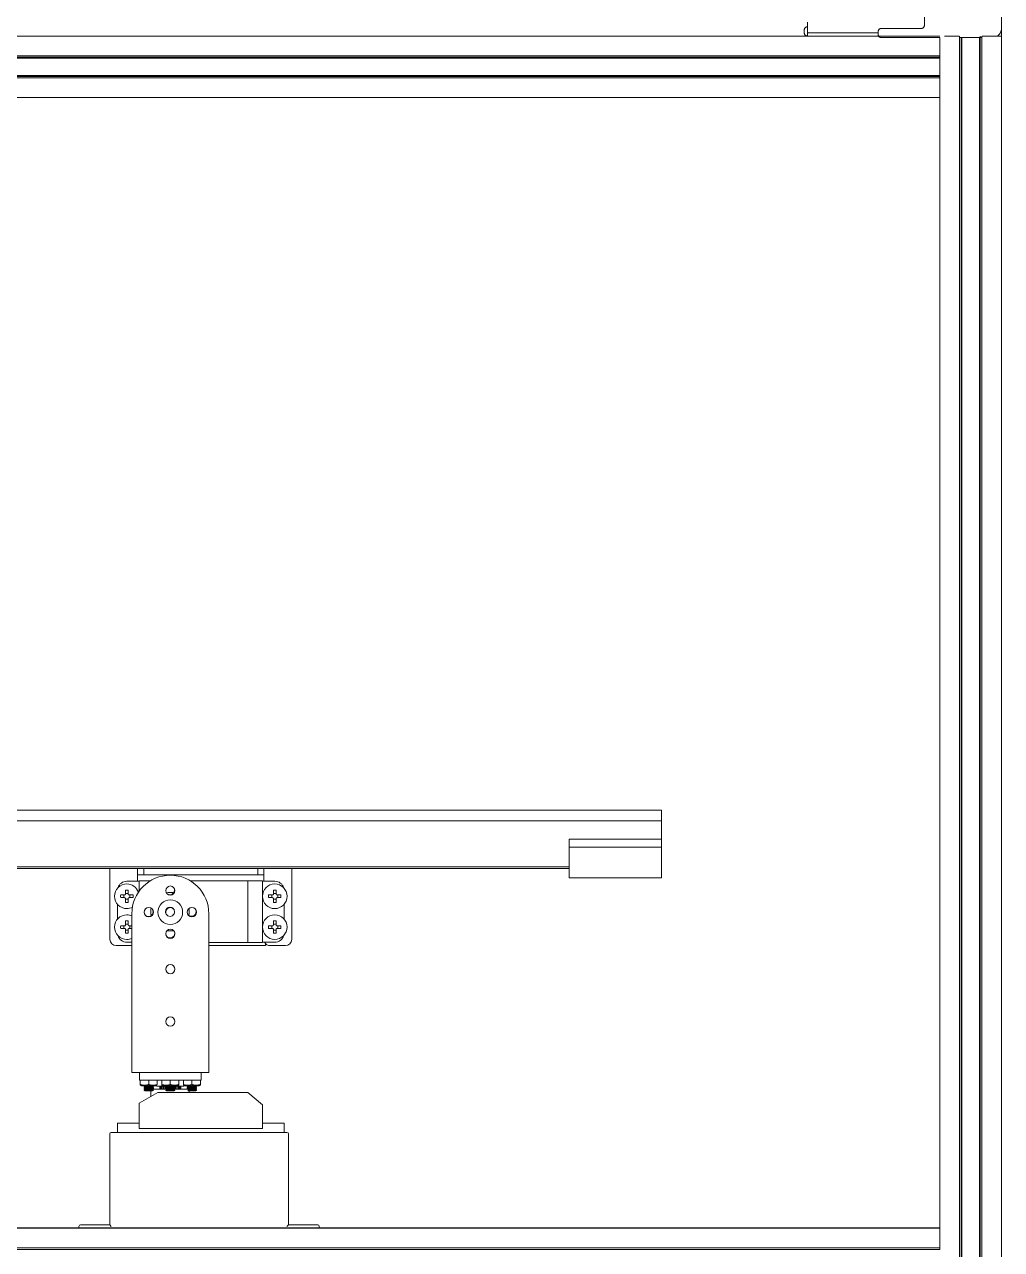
# Model space of a CAD drawing. Header units: millimetres. Extents: x 0 to 420, y 0 to 297.
# Drawn here: x 300.64 to 340.27, y 210.68 to 260.39 of the extents above; entities that cross this region are included whole.
import ezdxf

# ---------------------------------------------------------------- set-up
doc = ezdxf.new("R2010")
doc.units = ezdxf.units.MM
doc.layers.add('1', color=7, linetype='Continuous', true_color=0xffffff)

msp = doc.modelspace()

# ---------------------------------------------------------------- linework, layer by layer
at = {"layer": '1', "color": 155, "linetype": 'Continuous', "lineweight": 18}
for p, q in [((340.268, 260.234), (340.268, 259.922)), ((275.268, 259.922), (335.284, 259.922)), ((337.768, 259.859), (337.768, 259.734)), ((337.768, 259.134), (337.768, 259.734)), ((338.555, 259.922), (337.955, 259.922)), ((338.568, 152.422), (338.568, 259.922)), ((338.63, 152.422), (338.63, 259.858)), ((338.663, 152.422), (338.663, 259.858)), ((339.373, 152.422), (339.373, 259.858)), ((339.405, 152.422), (339.405, 259.858)), ((339.468, 152.422), (339.468, 259.922)), ((340.08, 259.922), (339.48, 259.922)), ((340.08, 259.922), (340.268, 259.922)), ((340.268, 259.922), (340.268, 152.422)), ((275.268, 259.122), (337.768, 259.122)), ((275.268, 259.059), (337.768, 259.059)), ((275.268, 259.027), (337.768, 259.027)), ((337.768, 259.122), (337.768, 259.134)), ((337.768, 259.109), (337.768, 259.122)), ((337.768, 259.072), (337.768, 259.109)), ((337.768, 259.059), (337.768, 259.072)), ((337.768, 258.284), (337.768, 259.059)), ((275.268, 258.317), (337.768, 258.317)), ((275.268, 258.284), (337.768, 258.284)), ((275.268, 258.222), (337.768, 258.222)), ((337.768, 258.272), (337.768, 258.284)), ((337.768, 258.234), (337.768, 258.272)), ((337.768, 258.222), (337.768, 258.234)), ((337.768, 258.209), (337.768, 258.222)), ((337.768, 257.609), (337.768, 258.209)), ((337.768, 257.609), (337.768, 257.422)), ((337.768, 257.422), (275.268, 257.422)), ((337.768, 211.547), (337.768, 257.421)), ((291.476, 228.516), (326.476, 228.516)), ((326.476, 228.516), (326.476, 228.083)), ((291.476, 228.083), (326.476, 228.083)), ((326.476, 228.083), (326.476, 227.34)), ((322.726, 227.34), (322.726, 227.016)), ((322.726, 227.34), (326.476, 227.34)), ((326.476, 227.34), (326.476, 227.016)), ((322.726, 227.016), (322.726, 225.766)), ((322.726, 227.016), (326.476, 227.016)), ((326.476, 227.016), (326.476, 225.766)), ((295.226, 226.208), (322.725, 226.208)), ((295.226, 226.141), (322.725, 226.141)), ((304.101, 225.798), (304.101, 226.141)), ((304.101, 223.266), (304.101, 225.798)), ((305.226, 226.141), (305.226, 225.798)), ((305.476, 225.891), (305.226, 225.891)), ((305.226, 225.798), (305.226, 225.628)), ((305.476, 226.141), (305.476, 225.891)), ((310.101, 225.891), (305.476, 225.891)), ((310.101, 226.141), (310.101, 225.891)), ((310.351, 225.891), (310.101, 225.891)), ((310.351, 225.798), (310.351, 226.141)), ((310.351, 225.628), (310.351, 225.798)), ((311.476, 226.141), (311.476, 225.798)), ((311.476, 225.798), (311.476, 223.266)), ((322.726, 225.766), (326.476, 225.766)), ((304.733, 225.108), (304.733, 225.267)), ((304.788, 225.628), (305.288, 225.628)), ((304.843, 225.267), (304.843, 225.108)), ((305.288, 225.641), (305.734, 225.641)), ((305.288, 225.229), (305.288, 225.641)), ((309.692, 225.641), (307.368, 225.641)), ((309.692, 225.641), (310.288, 225.641)), ((309.692, 223.141), (309.692, 225.641)), ((310.288, 225.641), (310.288, 223.141)), ((310.788, 225.628), (310.288, 225.628)), ((310.733, 225.108), (310.733, 225.267)), ((310.843, 225.267), (310.843, 225.108)), ((304.413, 224.096), (304.413, 224.685)), ((304.537, 225.071), (304.696, 225.071)), ((304.696, 224.961), (304.537, 224.961)), ((304.67, 224.961), (304.67, 225.071)), ((304.733, 225.134), (304.843, 225.134)), ((304.733, 224.765), (304.733, 224.923)), ((304.843, 224.897), (304.733, 224.897)), ((304.843, 224.923), (304.843, 224.765)), ((304.881, 225.071), (305.039, 225.071)), ((305.039, 224.961), (304.881, 224.961)), ((304.907, 225.071), (304.907, 224.961)), ((310.537, 225.071), (310.696, 225.071)), ((310.696, 224.961), (310.537, 224.961)), ((310.67, 224.961), (310.67, 225.071)), ((310.733, 225.134), (310.843, 225.134)), ((310.733, 224.765), (310.733, 224.923)), ((310.843, 224.897), (310.733, 224.897)), ((310.843, 224.923), (310.843, 224.765)), ((310.881, 225.071), (311.039, 225.071)), ((311.039, 224.961), (310.881, 224.961)), ((310.907, 225.071), (310.907, 224.961)), ((311.163, 224.685), (311.163, 224.096)), ((304.988, 218.213), (304.988, 224.309)), ((308.113, 224.309), (308.113, 218.213)), ((304.537, 223.821), (304.696, 223.821)), ((304.696, 223.711), (304.537, 223.711)), ((304.67, 223.711), (304.67, 223.821)), ((304.733, 223.858), (304.733, 224.017)), ((304.733, 223.884), (304.843, 223.884)), ((304.843, 224.017), (304.843, 223.858)), ((304.881, 223.821), (304.983, 223.821)), ((304.983, 223.711), (304.881, 223.711)), ((304.907, 223.821), (304.907, 223.711)), ((310.537, 223.821), (310.696, 223.821)), ((310.696, 223.711), (310.537, 223.711)), ((310.67, 223.711), (310.67, 223.821)), ((310.733, 223.858), (310.733, 224.017)), ((310.733, 223.884), (310.843, 223.884)), ((310.843, 224.017), (310.843, 223.858)), ((310.881, 223.821), (311.039, 223.821)), ((311.039, 223.711), (310.881, 223.711)), ((310.907, 223.821), (310.907, 223.711)), ((304.733, 223.515), (304.733, 223.673)), ((304.843, 223.647), (304.733, 223.647)), ((304.843, 223.673), (304.843, 223.515)), ((310.733, 223.515), (310.733, 223.673)), ((310.843, 223.647), (310.733, 223.647)), ((310.843, 223.673), (310.843, 223.515)), ((304.976, 223.016), (304.351, 223.016)), ((304.788, 223.153), (304.988, 223.153)), ((309.692, 223.141), (308.113, 223.141)), ((308.113, 223.016), (310.413, 223.016)), ((310.288, 223.141), (309.692, 223.141)), ((310.788, 223.153), (310.288, 223.153)), ((310.413, 223.016), (310.413, 223.1)), ((311.226, 223.016), (310.601, 223.016)), ((304.988, 217.871), (304.988, 218.213)), ((308.113, 218.213), (308.113, 217.871)), ((308.113, 217.871), (304.988, 217.871)), ((305.301, 217.871), (305.301, 217.559)), ((307.801, 217.871), (307.801, 217.559)), ((307.801, 217.559), (305.301, 217.559)), ((305.332, 217.559), (305.332, 217.379)), ((305.332, 217.348), (305.379, 217.321)), ((305.676, 217.321), (305.379, 217.321)), ((305.512, 217.321), (305.488, 217.307)), ((305.488, 217.307), (305.488, 217.3)), ((305.488, 217.307), (305.676, 217.307)), ((305.488, 217.3), (305.517, 217.283)), ((305.488, 217.3), (305.676, 217.3)), ((305.517, 217.283), (305.488, 217.267)), ((305.488, 217.267), (305.488, 217.26)), ((305.488, 217.267), (305.676, 217.267)), ((305.488, 217.26), (305.517, 217.243)), ((305.488, 217.26), (305.676, 217.26)), ((305.517, 217.243), (305.488, 217.226)), ((305.488, 217.226), (305.488, 217.219)), ((305.488, 217.226), (305.676, 217.226)), ((305.488, 217.219), (305.517, 217.202)), ((305.488, 217.219), (305.676, 217.219)), ((305.676, 217.283), (305.517, 217.283)), ((305.676, 217.243), (305.517, 217.243)), ((305.676, 217.559), (305.676, 217.379)), ((305.676, 217.321), (305.973, 217.321)), ((305.676, 217.307), (305.863, 217.307)), ((305.676, 217.3), (305.863, 217.3)), ((305.676, 217.283), (305.834, 217.283)), ((305.676, 217.267), (305.863, 217.267)), ((305.676, 217.26), (305.863, 217.26)), ((305.676, 217.243), (305.834, 217.243)), ((305.676, 217.226), (305.863, 217.226)), ((305.676, 217.219), (305.863, 217.219)), ((305.834, 217.283), (305.863, 217.3)), ((305.863, 217.267), (305.834, 217.283)), ((305.834, 217.243), (305.863, 217.26)), ((305.863, 217.226), (305.834, 217.243)), ((305.834, 217.202), (305.863, 217.219)), ((305.863, 217.307), (305.839, 217.321)), ((305.863, 217.3), (305.863, 217.307)), ((305.863, 217.26), (305.863, 217.267)), ((305.863, 217.219), (305.863, 217.226)), ((305.973, 217.321), (306.001, 217.337)), ((306.001, 217.337), (306.001, 217.309)), ((306.36, 217.309), (306.001, 217.309)), ((306.019, 217.559), (306.019, 217.379)), ((306.131, 217.309), (306.131, 217.184)), ((306.134, 217.309), (306.134, 217.184)), ((306.154, 217.309), (306.154, 217.184)), ((306.163, 217.309), (306.163, 217.184)), ((306.203, 217.309), (306.203, 217.184)), ((306.207, 217.559), (306.207, 217.379)), ((306.207, 217.348), (306.254, 217.321)), ((306.216, 217.309), (306.216, 217.184)), ((306.551, 217.321), (306.254, 217.321)), ((306.273, 217.309), (306.273, 217.184)), ((306.291, 217.309), (306.291, 217.184)), ((306.348, 217.309), (306.348, 217.184)), ((306.36, 217.309), (306.36, 217.184)), ((306.387, 217.321), (306.363, 217.307)), ((306.363, 217.307), (306.363, 217.3)), ((306.363, 217.307), (306.551, 217.307)), ((306.363, 217.3), (306.392, 217.283)), ((306.363, 217.3), (306.551, 217.3)), ((306.392, 217.283), (306.363, 217.267)), ((306.363, 217.267), (306.363, 217.26)), ((306.363, 217.267), (306.551, 217.267)), ((306.363, 217.26), (306.392, 217.243)), ((306.363, 217.26), (306.551, 217.26)), ((306.392, 217.243), (306.363, 217.226)), ((306.363, 217.226), (306.363, 217.219)), ((306.363, 217.226), (306.551, 217.226)), ((306.363, 217.219), (306.392, 217.202)), ((306.363, 217.219), (306.551, 217.219)), ((306.382, 217.29), (306.382, 217.277)), ((306.382, 217.249), (306.382, 217.237)), ((306.551, 217.283), (306.392, 217.283)), ((306.551, 217.243), (306.392, 217.243)), ((306.551, 217.563), (306.551, 217.379)), ((306.551, 217.321), (306.848, 217.321)), ((306.551, 217.307), (306.738, 217.307)), ((306.551, 217.3), (306.738, 217.3)), ((306.551, 217.283), (306.709, 217.283)), ((306.551, 217.267), (306.738, 217.267)), ((306.551, 217.26), (306.738, 217.26)), ((306.551, 217.243), (306.709, 217.243)), ((306.551, 217.226), (306.738, 217.226)), ((306.551, 217.219), (306.738, 217.219)), ((306.709, 217.283), (306.738, 217.3)), ((306.738, 217.267), (306.709, 217.283)), ((306.709, 217.243), (306.738, 217.26)), ((306.738, 217.226), (306.709, 217.243)), ((306.709, 217.202), (306.738, 217.219)), ((306.738, 217.307), (306.714, 217.321)), ((306.716, 217.288), (306.716, 217.279)), ((306.716, 217.247), (306.716, 217.239)), ((307.101, 217.309), (306.735, 217.309)), ((306.738, 217.3), (306.738, 217.307)), ((306.738, 217.26), (306.738, 217.267)), ((306.738, 217.219), (306.738, 217.226)), ((306.767, 217.309), (306.767, 217.184)), ((306.787, 217.309), (306.787, 217.184)), ((306.788, 217.309), (306.788, 217.184)), ((306.848, 217.321), (306.894, 217.348)), ((306.85, 217.309), (306.85, 217.184)), ((306.866, 217.309), (306.866, 217.184)), ((306.894, 217.559), (306.894, 217.379)), ((306.915, 217.309), (306.915, 217.184)), ((306.926, 217.309), (306.926, 217.184)), ((306.956, 217.309), (306.956, 217.184)), ((306.962, 217.309), (306.962, 217.184)), ((306.972, 217.309), (306.972, 217.184)), ((306.973, 217.184), (306.973, 217.309)), ((307.082, 217.559), (307.082, 217.379)), ((307.101, 217.337), (307.129, 217.321)), ((307.101, 217.337), (307.101, 217.309)), ((307.426, 217.321), (307.129, 217.321)), ((307.262, 217.321), (307.238, 217.307)), ((307.238, 217.307), (307.238, 217.3)), ((307.238, 217.307), (307.426, 217.307)), ((307.238, 217.3), (307.267, 217.283)), ((307.238, 217.3), (307.426, 217.3)), ((307.267, 217.283), (307.238, 217.267)), ((307.238, 217.267), (307.238, 217.26)), ((307.238, 217.267), (307.426, 217.267)), ((307.238, 217.26), (307.267, 217.243)), ((307.238, 217.26), (307.426, 217.26)), ((307.267, 217.243), (307.238, 217.226)), ((307.238, 217.226), (307.238, 217.219)), ((307.238, 217.226), (307.426, 217.226)), ((307.238, 217.219), (307.267, 217.202)), ((307.238, 217.219), (307.426, 217.219)), ((307.426, 217.283), (307.267, 217.283)), ((307.426, 217.243), (307.267, 217.243)), ((307.426, 217.559), (307.426, 217.379)), ((307.426, 217.321), (307.723, 217.321)), ((307.426, 217.307), (307.613, 217.307)), ((307.426, 217.3), (307.613, 217.3)), ((307.426, 217.283), (307.584, 217.283)), ((307.426, 217.267), (307.613, 217.267)), ((307.426, 217.26), (307.613, 217.26)), ((307.426, 217.243), (307.584, 217.243)), ((307.426, 217.226), (307.613, 217.226)), ((307.426, 217.219), (307.613, 217.219)), ((307.584, 217.283), (307.613, 217.3)), ((307.613, 217.267), (307.584, 217.283)), ((307.584, 217.243), (307.613, 217.26)), ((307.613, 217.226), (307.584, 217.243)), ((307.584, 217.202), (307.613, 217.219)), ((307.613, 217.307), (307.589, 217.321)), ((307.613, 217.3), (307.613, 217.307)), ((307.613, 217.26), (307.613, 217.267)), ((307.613, 217.219), (307.613, 217.226)), ((307.723, 217.321), (307.769, 217.348)), ((307.769, 217.559), (307.769, 217.379)), ((306.038, 217.059), (305.288, 216.626)), ((305.517, 217.202), (305.488, 217.185)), ((305.488, 217.185), (305.488, 217.179)), ((305.488, 217.185), (305.676, 217.185)), ((305.488, 217.179), (305.517, 217.162)), ((305.676, 217.179), (305.488, 217.179)), ((305.517, 217.162), (305.488, 217.145)), ((305.488, 217.145), (305.488, 217.138)), ((305.488, 217.145), (305.676, 217.145)), ((305.488, 217.138), (305.517, 217.121)), ((305.676, 217.138), (305.488, 217.138)), ((305.676, 217.202), (305.517, 217.202)), ((305.517, 217.162), (305.676, 217.162)), ((305.676, 217.121), (305.517, 217.121)), ((305.676, 217.202), (305.834, 217.202)), ((305.676, 217.185), (305.863, 217.185)), ((305.676, 217.179), (305.863, 217.179)), ((305.676, 217.162), (305.834, 217.162)), ((305.676, 217.145), (305.863, 217.145)), ((305.676, 217.138), (305.863, 217.138)), ((305.676, 217.121), (305.834, 217.121)), ((306.363, 217.184), (305.757, 217.184)), ((305.757, 217.121), (305.757, 216.902)), ((305.863, 217.185), (305.834, 217.202)), ((305.863, 217.184), (305.863, 217.185)), ((309.692, 217.059), (306.038, 217.059)), ((306.392, 217.202), (306.363, 217.185)), ((306.363, 217.185), (306.363, 217.179)), ((306.363, 217.185), (306.551, 217.185)), ((306.363, 217.179), (306.392, 217.162)), ((306.551, 217.179), (306.363, 217.179)), ((306.392, 217.162), (306.363, 217.145)), ((306.363, 217.145), (306.363, 217.138)), ((306.363, 217.145), (306.551, 217.145)), ((306.363, 217.138), (306.392, 217.121)), ((306.551, 217.138), (306.363, 217.138)), ((306.382, 217.208), (306.382, 217.196)), ((306.551, 217.202), (306.392, 217.202)), ((306.392, 217.162), (306.551, 217.162)), ((306.551, 217.121), (306.392, 217.121)), ((306.551, 217.202), (306.709, 217.202)), ((306.551, 217.185), (306.738, 217.185)), ((306.551, 217.179), (306.738, 217.179)), ((306.551, 217.162), (306.709, 217.162)), ((306.551, 217.145), (306.738, 217.145)), ((306.551, 217.138), (306.738, 217.138)), ((306.551, 217.121), (306.709, 217.121)), ((306.738, 217.185), (306.709, 217.202)), ((306.709, 217.162), (306.738, 217.179)), ((306.738, 217.145), (306.709, 217.162)), ((306.709, 217.121), (306.738, 217.138)), ((306.716, 217.206), (306.716, 217.198)), ((306.738, 217.179), (306.738, 217.185)), ((306.738, 217.184), (307.32, 217.184)), ((306.738, 217.138), (306.738, 217.145)), ((307.267, 217.202), (307.238, 217.185)), ((307.238, 217.185), (307.238, 217.184)), ((307.238, 217.185), (307.426, 217.185)), ((307.426, 217.202), (307.267, 217.202)), ((307.267, 217.162), (307.426, 217.162)), ((307.426, 217.121), (307.267, 217.121)), ((307.32, 217.059), (307.32, 217.121)), ((307.426, 217.202), (307.584, 217.202)), ((307.426, 217.185), (307.613, 217.185)), ((307.426, 217.179), (307.613, 217.179)), ((307.426, 217.162), (307.584, 217.162)), ((307.426, 217.145), (307.613, 217.145)), ((307.426, 217.121), (307.584, 217.121)), ((307.613, 217.185), (307.584, 217.202)), ((307.584, 217.162), (307.613, 217.179)), ((307.613, 217.145), (307.584, 217.162)), ((307.584, 217.121), (307.613, 217.138)), ((307.613, 217.179), (307.613, 217.185)), ((307.613, 217.138), (307.613, 217.145)), ((310.288, 216.559), (309.692, 217.059)), ((305.288, 216.626), (305.288, 215.59)), ((310.288, 215.59), (310.288, 216.559)), ((304.413, 215.809), (304.788, 215.809)), ((304.413, 215.434), (304.413, 215.809)), ((304.788, 215.809), (305.288, 215.809)), ((310.788, 215.809), (310.288, 215.809)), ((310.788, 215.809), (311.163, 215.809)), ((311.163, 215.809), (311.163, 215.434)), ((304.095, 211.684), (304.095, 215.371)), ((304.157, 215.434), (311.282, 215.434)), ((310.288, 215.59), (305.288, 215.59)), ((311.345, 215.371), (311.345, 211.684)), ((337.768, 211.562), (275.268, 211.562)), ((275.268, 211.552), (337.768, 211.552)), ((302.845, 211.562), (302.845, 211.621)), ((302.907, 211.684), (304.095, 211.684)), ((304.157, 211.621), (304.095, 211.684)), ((311.282, 211.621), (311.345, 211.684)), ((311.345, 211.684), (312.532, 211.684)), ((312.595, 211.562), (312.595, 211.621)), ((337.768, 211.548), (337.768, 211.548)), ((337.768, 211.548), (337.768, 211.359)), ((337.768, 210.759), (337.768, 211.359)), ((337.768, 210.746), (337.768, 210.759)), ((275.268, 210.746), (337.768, 210.746)), ((275.268, 210.684), (337.768, 210.684)), ((337.768, 210.734), (337.768, 210.746)), ((337.768, 210.697), (337.768, 210.734)), ((337.768, 210.684), (337.768, 210.697))]:
    msp.add_line(p, q, dxfattribs=at)
at = {"layer": '1', "color": 155, "linetype": 'Continuous', "lineweight": 13}
for p, q in [((275.268, 259.922), (337.768, 259.922)), ((338.568, 259.922), (338.568, 152.422)), ((339.405, 152.422), (339.405, 259.922)), ((339.468, 152.422), (339.468, 259.922)), ((339.468, 152.422), (339.468, 259.922)), ((340.268, 259.922), (340.268, 152.422)), ((337.768, 259.122), (275.268, 259.122)), ((337.768, 259.122), (275.268, 259.122)), ((337.768, 259.059), (275.268, 259.059)), ((275.268, 258.284), (337.768, 258.284)), ((275.268, 258.222), (337.768, 258.222)), ((275.268, 258.222), (337.768, 258.222)), ((337.768, 257.422), (275.268, 257.422)), ((308.113, 217.871), (304.988, 217.871)), ((304.413, 215.809), (304.413, 215.434)), ((304.095, 211.684), (304.095, 215.371)), ((311.282, 215.434), (304.157, 215.434)), ((311.345, 215.371), (311.345, 211.684)), ((337.768, 211.546), (275.268, 211.546)), ((302.907, 211.684), (304.095, 211.684)), ((311.345, 211.684), (312.533, 211.684))]:
    msp.add_line(p, q, dxfattribs=at)
at = {"layer": '1', "color": 155, "linetype": 'Continuous', "lineweight": 18}
for points in [[(340.268, 260.234), (340.268, 261.609)], [(337.143, 261.109), (337.143, 260.359), (337.142, 260.345), (337.14, 260.332), (337.136, 260.318), (337.13, 260.305), (337.124, 260.293), (337.116, 260.281), (337.106, 260.271), (337.096, 260.262), (337.084, 260.254), (337.072, 260.247), (337.059, 260.241), (337.046, 260.238), (337.032, 260.235), (337.018, 260.234), (335.393, 260.234), (335.379, 260.234), (335.365, 260.231), (335.352, 260.227), (335.339, 260.222), (335.326, 260.215), (335.315, 260.207), (335.304, 260.198), (335.295, 260.187), (335.287, 260.176), (335.28, 260.164), (335.275, 260.151), (335.271, 260.137), (335.269, 260.123), (335.268, 260.109), (335.268, 259.984), (335.269, 259.97), (335.271, 259.957), (335.275, 259.943), (335.28, 259.93), (335.287, 259.918), (335.295, 259.906), (335.304, 259.896), (335.315, 259.887), (335.326, 259.879), (335.339, 259.872), (335.352, 259.866), (335.365, 259.863), (335.379, 259.86), (335.393, 259.859), (337.143, 259.859), (337.768, 259.859)], [(332.393, 260.484), (332.393, 260.109), (332.393, 260.102), (332.394, 260.095), (332.396, 260.089), (332.399, 260.082), (332.402, 260.076), (332.406, 260.07), (332.411, 260.065), (332.416, 260.061), (332.422, 260.056), (332.428, 260.053), (332.435, 260.05), (332.441, 260.048), (332.448, 260.047), (332.455, 260.047), (332.459, 260.047), (332.471, 260.047), (332.49, 260.047), (332.517, 260.047), (332.551, 260.047), (332.592, 260.047), (332.641, 260.047), (332.695, 260.047), (332.756, 260.047), (332.823, 260.047), (332.895, 260.047), (332.972, 260.047), (333.054, 260.047), (335.268, 260.047)], [(332.393, 260.297), (332.393, 260.297), (332.379, 260.296), (332.365, 260.294), (332.352, 260.29), (332.339, 260.284), (332.326, 260.278), (332.315, 260.27), (332.304, 260.26), (332.295, 260.25), (332.287, 260.238), (332.28, 260.226), (332.275, 260.213), (332.271, 260.2), (332.269, 260.186), (332.268, 260.172), (332.268, 260.047), (332.269, 260.033), (332.271, 260.019), (332.275, 260.006), (332.28, 259.993), (332.287, 259.98), (332.295, 259.969), (332.304, 259.958), (332.315, 259.949), (332.326, 259.941), (332.339, 259.934), (332.352, 259.929), (332.365, 259.925), (332.379, 259.923), (332.393, 259.922)], [(332.393, 260.109), (332.393, 260.109), (332.393, 260.106), (332.393, 260.102), (332.393, 260.097), (332.393, 260.09), (332.393, 260.082), (332.393, 260.073), (332.393, 260.062), (332.393, 260.051), (332.393, 260.039), (332.393, 260.026), (332.393, 260.012), (332.393, 259.998), (332.393, 259.984), (332.393, 259.922)], [(340.099, 259.922), (340.127, 259.941), (340.158, 259.969), (340.186, 260.001), (340.21, 260.035), (340.231, 260.072), (340.247, 260.111), (340.258, 260.151), (340.265, 260.192), (340.268, 260.234)], [(338.568, 259.859), (339.468, 259.859)], [(304.696, 225.071), (304.697, 225.071), (304.698, 225.071), (304.699, 225.071), (304.7, 225.071), (304.702, 225.071), (304.703, 225.071), (304.704, 225.071), (304.705, 225.072), (304.706, 225.072), (304.707, 225.072), (304.708, 225.073), (304.71, 225.073), (304.711, 225.074), (304.712, 225.074), (304.713, 225.075), (304.714, 225.075), (304.715, 225.076), (304.716, 225.076), (304.717, 225.077), (304.718, 225.078), (304.719, 225.078), (304.72, 225.079), (304.721, 225.08), (304.721, 225.081), (304.722, 225.082), (304.723, 225.082), (304.724, 225.083), (304.725, 225.084), (304.725, 225.085), (304.726, 225.086), (304.727, 225.087), (304.727, 225.088), (304.728, 225.089), (304.729, 225.09), (304.729, 225.091), (304.73, 225.092), (304.73, 225.093), (304.731, 225.094), (304.731, 225.095), (304.731, 225.096), (304.732, 225.098), (304.732, 225.099), (304.732, 225.1), (304.733, 225.101), (304.733, 225.102), (304.733, 225.103), (304.733, 225.105), (304.733, 225.106), (304.733, 225.107), (304.733, 225.108)], [(304.733, 224.923), (304.733, 224.924), (304.733, 224.925), (304.733, 224.927), (304.733, 224.928), (304.733, 224.929), (304.733, 224.93), (304.732, 224.931), (304.732, 224.932), (304.732, 224.933), (304.731, 224.935), (304.731, 224.936), (304.731, 224.937), (304.73, 224.938), (304.73, 224.939), (304.729, 224.94), (304.729, 224.941), (304.728, 224.942), (304.727, 224.943), (304.727, 224.944), (304.726, 224.945), (304.725, 224.946), (304.725, 224.947), (304.724, 224.948), (304.723, 224.949), (304.722, 224.95), (304.721, 224.95), (304.721, 224.951), (304.72, 224.952), (304.719, 224.953), (304.718, 224.953), (304.717, 224.954), (304.716, 224.955), (304.715, 224.955), (304.714, 224.956), (304.713, 224.956), (304.712, 224.957), (304.711, 224.957), (304.71, 224.958), (304.709, 224.958), (304.707, 224.959), (304.706, 224.959), (304.705, 224.959), (304.704, 224.96), (304.703, 224.96), (304.702, 224.96), (304.701, 224.96), (304.699, 224.96), (304.698, 224.96), (304.697, 224.961), (304.696, 224.961)], [(304.843, 225.108), (304.843, 225.107), (304.843, 225.106), (304.843, 225.105), (304.844, 225.103), (304.844, 225.102), (304.844, 225.101), (304.844, 225.1), (304.844, 225.099), (304.845, 225.098), (304.845, 225.097), (304.846, 225.095), (304.846, 225.094), (304.846, 225.093), (304.847, 225.092), (304.847, 225.091), (304.848, 225.09), (304.849, 225.089), (304.849, 225.088), (304.85, 225.087), (304.85, 225.086), (304.851, 225.085), (304.852, 225.084), (304.853, 225.083), (304.853, 225.082), (304.854, 225.082), (304.855, 225.081), (304.856, 225.08), (304.857, 225.079), (304.858, 225.078), (304.859, 225.078), (304.86, 225.077), (304.861, 225.076), (304.862, 225.076), (304.863, 225.075), (304.864, 225.075), (304.865, 225.074), (304.866, 225.074), (304.867, 225.073), (304.868, 225.073), (304.869, 225.072), (304.87, 225.072), (304.871, 225.072), (304.873, 225.071), (304.874, 225.071), (304.875, 225.071), (304.876, 225.071), (304.877, 225.071), (304.878, 225.071), (304.88, 225.071), (304.881, 225.071)], [(304.881, 224.961), (304.88, 224.961), (304.878, 224.96), (304.877, 224.96), (304.876, 224.96), (304.875, 224.96), (304.874, 224.96), (304.873, 224.96), (304.872, 224.959), (304.87, 224.959), (304.869, 224.959), (304.868, 224.958), (304.867, 224.958), (304.866, 224.957), (304.865, 224.957), (304.864, 224.956), (304.863, 224.956), (304.862, 224.955), (304.861, 224.955), (304.86, 224.954), (304.859, 224.953), (304.858, 224.953), (304.857, 224.952), (304.856, 224.951), (304.855, 224.95), (304.854, 224.95), (304.853, 224.949), (304.853, 224.948), (304.852, 224.947), (304.851, 224.946), (304.85, 224.945), (304.85, 224.944), (304.849, 224.943), (304.849, 224.942), (304.848, 224.941), (304.847, 224.94), (304.847, 224.939), (304.846, 224.938), (304.846, 224.937), (304.846, 224.936), (304.845, 224.935), (304.845, 224.934), (304.844, 224.932), (304.844, 224.931), (304.844, 224.93), (304.844, 224.929), (304.844, 224.928), (304.843, 224.927), (304.843, 224.925), (304.843, 224.924), (304.843, 224.923)], [(310.696, 225.071), (310.697, 225.071), (310.698, 225.071), (310.699, 225.071), (310.7, 225.071), (310.702, 225.071), (310.703, 225.071), (310.704, 225.071), (310.705, 225.072), (310.706, 225.072), (310.707, 225.072), (310.708, 225.073), (310.71, 225.073), (310.711, 225.074), (310.712, 225.074), (310.713, 225.075), (310.714, 225.075), (310.715, 225.076), (310.716, 225.076), (310.717, 225.077), (310.718, 225.078), (310.719, 225.078), (310.72, 225.079), (310.721, 225.08), (310.721, 225.081), (310.722, 225.082), (310.723, 225.082), (310.724, 225.083), (310.725, 225.084), (310.725, 225.085), (310.726, 225.086), (310.727, 225.087), (310.727, 225.088), (310.728, 225.089), (310.729, 225.09), (310.729, 225.091), (310.73, 225.092), (310.73, 225.093), (310.731, 225.094), (310.731, 225.095), (310.731, 225.096), (310.732, 225.098), (310.732, 225.099), (310.732, 225.1), (310.733, 225.101), (310.733, 225.102), (310.733, 225.103), (310.733, 225.105), (310.733, 225.106), (310.733, 225.107), (310.733, 225.108)], [(310.733, 224.923), (310.733, 224.924), (310.733, 224.925), (310.733, 224.927), (310.733, 224.928), (310.733, 224.929), (310.733, 224.93), (310.732, 224.931), (310.732, 224.932), (310.732, 224.933), (310.731, 224.935), (310.731, 224.936), (310.731, 224.937), (310.73, 224.938), (310.73, 224.939), (310.729, 224.94), (310.729, 224.941), (310.728, 224.942), (310.727, 224.943), (310.727, 224.944), (310.726, 224.945), (310.725, 224.946), (310.725, 224.947), (310.724, 224.948), (310.723, 224.949), (310.722, 224.95), (310.721, 224.95), (310.721, 224.951), (310.72, 224.952), (310.719, 224.953), (310.718, 224.953), (310.717, 224.954), (310.716, 224.955), (310.715, 224.955), (310.714, 224.956), (310.713, 224.956), (310.712, 224.957), (310.711, 224.957), (310.71, 224.958), (310.709, 224.958), (310.707, 224.959), (310.706, 224.959), (310.705, 224.959), (310.704, 224.96), (310.703, 224.96), (310.702, 224.96), (310.701, 224.96), (310.699, 224.96), (310.698, 224.96), (310.697, 224.961), (310.696, 224.961)], [(310.843, 225.108), (310.843, 225.107), (310.843, 225.106), (310.843, 225.105), (310.844, 225.103), (310.844, 225.102), (310.844, 225.101), (310.844, 225.1), (310.844, 225.099), (310.845, 225.098), (310.845, 225.097), (310.846, 225.095), (310.846, 225.094), (310.846, 225.093), (310.847, 225.092), (310.847, 225.091), (310.848, 225.09), (310.849, 225.089), (310.849, 225.088), (310.85, 225.087), (310.85, 225.086), (310.851, 225.085), (310.852, 225.084), (310.853, 225.083), (310.853, 225.082), (310.854, 225.082), (310.855, 225.081), (310.856, 225.08), (310.857, 225.079), (310.858, 225.078), (310.859, 225.078), (310.86, 225.077), (310.861, 225.076), (310.862, 225.076), (310.863, 225.075), (310.864, 225.075), (310.865, 225.074), (310.866, 225.074), (310.867, 225.073), (310.868, 225.073), (310.869, 225.072), (310.87, 225.072), (310.871, 225.072), (310.873, 225.071), (310.874, 225.071), (310.875, 225.071), (310.876, 225.071), (310.877, 225.071), (310.878, 225.071), (310.88, 225.071), (310.881, 225.071)], [(310.881, 224.961), (310.88, 224.961), (310.878, 224.96), (310.877, 224.96), (310.876, 224.96), (310.875, 224.96), (310.874, 224.96), (310.873, 224.96), (310.872, 224.959), (310.87, 224.959), (310.869, 224.959), (310.868, 224.958), (310.867, 224.958), (310.866, 224.957), (310.865, 224.957), (310.864, 224.956), (310.863, 224.956), (310.862, 224.955), (310.861, 224.955), (310.86, 224.954), (310.859, 224.953), (310.858, 224.953), (310.857, 224.952), (310.856, 224.951), (310.855, 224.95), (310.854, 224.95), (310.853, 224.949), (310.853, 224.948), (310.852, 224.947), (310.851, 224.946), (310.85, 224.945), (310.85, 224.944), (310.849, 224.943), (310.849, 224.942), (310.848, 224.941), (310.847, 224.94), (310.847, 224.939), (310.846, 224.938), (310.846, 224.937), (310.846, 224.936), (310.845, 224.935), (310.845, 224.934), (310.844, 224.932), (310.844, 224.931), (310.844, 224.93), (310.844, 224.929), (310.844, 224.928), (310.843, 224.927), (310.843, 224.925), (310.843, 224.924), (310.843, 224.923)], [(304.696, 223.821), (304.697, 223.821), (304.698, 223.821), (304.699, 223.821), (304.7, 223.821), (304.702, 223.821), (304.703, 223.821), (304.704, 223.821), (304.705, 223.822), (304.706, 223.822), (304.707, 223.822), (304.708, 223.823), (304.71, 223.823), (304.711, 223.824), (304.712, 223.824), (304.713, 223.825), (304.714, 223.825), (304.715, 223.826), (304.716, 223.826), (304.717, 223.827), (304.718, 223.828), (304.719, 223.828), (304.72, 223.829), (304.721, 223.83), (304.721, 223.831), (304.722, 223.832), (304.723, 223.832), (304.724, 223.833), (304.725, 223.834), (304.725, 223.835), (304.726, 223.836), (304.727, 223.837), (304.727, 223.838), (304.728, 223.839), (304.729, 223.84), (304.729, 223.841), (304.73, 223.842), (304.73, 223.843), (304.731, 223.844), (304.731, 223.845), (304.731, 223.846), (304.732, 223.848), (304.732, 223.849), (304.732, 223.85), (304.733, 223.851), (304.733, 223.852), (304.733, 223.853), (304.733, 223.855), (304.733, 223.856), (304.733, 223.857), (304.733, 223.858)], [(304.733, 223.673), (304.733, 223.674), (304.733, 223.675), (304.733, 223.677), (304.733, 223.678), (304.733, 223.679), (304.733, 223.68), (304.732, 223.681), (304.732, 223.682), (304.732, 223.683), (304.731, 223.685), (304.731, 223.686), (304.731, 223.687), (304.73, 223.688), (304.73, 223.689), (304.729, 223.69), (304.729, 223.691), (304.728, 223.692), (304.727, 223.693), (304.727, 223.694), (304.726, 223.695), (304.725, 223.696), (304.725, 223.697), (304.724, 223.698), (304.723, 223.699), (304.722, 223.7), (304.721, 223.7), (304.721, 223.701), (304.72, 223.702), (304.719, 223.703), (304.718, 223.703), (304.717, 223.704), (304.716, 223.705), (304.715, 223.705), (304.714, 223.706), (304.713, 223.706), (304.712, 223.707), (304.711, 223.707), (304.71, 223.708), (304.709, 223.708), (304.707, 223.709), (304.706, 223.709), (304.705, 223.709), (304.704, 223.71), (304.703, 223.71), (304.702, 223.71), (304.701, 223.71), (304.699, 223.71), (304.698, 223.71), (304.697, 223.711), (304.696, 223.711)], [(304.843, 223.858), (304.843, 223.857), (304.843, 223.856), (304.843, 223.855), (304.844, 223.853), (304.844, 223.852), (304.844, 223.851), (304.844, 223.85), (304.844, 223.849), (304.845, 223.848), (304.845, 223.847), (304.846, 223.845), (304.846, 223.844), (304.846, 223.843), (304.847, 223.842), (304.847, 223.841), (304.848, 223.84), (304.849, 223.839), (304.849, 223.838), (304.85, 223.837), (304.85, 223.836), (304.851, 223.835), (304.852, 223.834), (304.853, 223.833), (304.853, 223.832), (304.854, 223.832), (304.855, 223.831), (304.856, 223.83), (304.857, 223.829), (304.858, 223.828), (304.859, 223.828), (304.86, 223.827), (304.861, 223.826), (304.862, 223.826), (304.863, 223.825), (304.864, 223.825), (304.865, 223.824), (304.866, 223.824), (304.867, 223.823), (304.868, 223.823), (304.869, 223.822), (304.87, 223.822), (304.871, 223.822), (304.873, 223.821), (304.874, 223.821), (304.875, 223.821), (304.876, 223.821), (304.877, 223.821), (304.878, 223.821), (304.88, 223.821), (304.881, 223.821)], [(304.881, 223.711), (304.88, 223.711), (304.878, 223.71), (304.877, 223.71), (304.876, 223.71), (304.875, 223.71), (304.874, 223.71), (304.873, 223.71), (304.872, 223.709), (304.87, 223.709), (304.869, 223.709), (304.868, 223.708), (304.867, 223.708), (304.866, 223.707), (304.865, 223.707), (304.864, 223.706), (304.863, 223.706), (304.862, 223.705), (304.861, 223.705), (304.86, 223.704), (304.859, 223.703), (304.858, 223.703), (304.857, 223.702), (304.856, 223.701), (304.855, 223.7), (304.854, 223.7), (304.853, 223.699), (304.853, 223.698), (304.852, 223.697), (304.851, 223.696), (304.85, 223.695), (304.85, 223.694), (304.849, 223.693), (304.849, 223.692), (304.848, 223.691), (304.847, 223.69), (304.847, 223.689), (304.846, 223.688), (304.846, 223.687), (304.846, 223.686), (304.845, 223.685), (304.845, 223.684), (304.844, 223.682), (304.844, 223.681), (304.844, 223.68), (304.844, 223.679), (304.844, 223.678), (304.843, 223.677), (304.843, 223.675), (304.843, 223.674), (304.843, 223.673)], [(310.696, 223.821), (310.697, 223.821), (310.698, 223.821), (310.699, 223.821), (310.7, 223.821), (310.702, 223.821), (310.703, 223.821), (310.704, 223.821), (310.705, 223.822), (310.706, 223.822), (310.707, 223.822), (310.708, 223.823), (310.71, 223.823), (310.711, 223.824), (310.712, 223.824), (310.713, 223.825), (310.714, 223.825), (310.715, 223.826), (310.716, 223.826), (310.717, 223.827), (310.718, 223.828), (310.719, 223.828), (310.72, 223.829), (310.721, 223.83), (310.721, 223.831), (310.722, 223.832), (310.723, 223.832), (310.724, 223.833), (310.725, 223.834), (310.725, 223.835), (310.726, 223.836), (310.727, 223.837), (310.727, 223.838), (310.728, 223.839), (310.729, 223.84), (310.729, 223.841), (310.73, 223.842), (310.73, 223.843), (310.731, 223.844), (310.731, 223.845), (310.731, 223.846), (310.732, 223.848), (310.732, 223.849), (310.732, 223.85), (310.733, 223.851), (310.733, 223.852), (310.733, 223.853), (310.733, 223.855), (310.733, 223.856), (310.733, 223.857), (310.733, 223.858)], [(310.733, 223.673), (310.733, 223.674), (310.733, 223.675), (310.733, 223.677), (310.733, 223.678), (310.733, 223.679), (310.733, 223.68), (310.732, 223.681), (310.732, 223.682), (310.732, 223.683), (310.731, 223.685), (310.731, 223.686), (310.731, 223.687), (310.73, 223.688), (310.73, 223.689), (310.729, 223.69), (310.729, 223.691), (310.728, 223.692), (310.727, 223.693), (310.727, 223.694), (310.726, 223.695), (310.725, 223.696), (310.725, 223.697), (310.724, 223.698), (310.723, 223.699), (310.722, 223.7), (310.721, 223.7), (310.721, 223.701), (310.72, 223.702), (310.719, 223.703), (310.718, 223.703), (310.717, 223.704), (310.716, 223.705), (310.715, 223.705), (310.714, 223.706), (310.713, 223.706), (310.712, 223.707), (310.711, 223.707), (310.71, 223.708), (310.709, 223.708), (310.707, 223.709), (310.706, 223.709), (310.705, 223.709), (310.704, 223.71), (310.703, 223.71), (310.702, 223.71), (310.701, 223.71), (310.699, 223.71), (310.698, 223.71), (310.697, 223.711), (310.696, 223.711)], [(310.843, 223.858), (310.843, 223.857), (310.843, 223.856), (310.843, 223.855), (310.844, 223.853), (310.844, 223.852), (310.844, 223.851), (310.844, 223.85), (310.844, 223.849), (310.845, 223.848), (310.845, 223.847), (310.846, 223.845), (310.846, 223.844), (310.846, 223.843), (310.847, 223.842), (310.847, 223.841), (310.848, 223.84), (310.849, 223.839), (310.849, 223.838), (310.85, 223.837), (310.85, 223.836), (310.851, 223.835), (310.852, 223.834), (310.853, 223.833), (310.853, 223.832), (310.854, 223.832), (310.855, 223.831), (310.856, 223.83), (310.857, 223.829), (310.858, 223.828), (310.859, 223.828), (310.86, 223.827), (310.861, 223.826), (310.862, 223.826), (310.863, 223.825), (310.864, 223.825), (310.865, 223.824), (310.866, 223.824), (310.867, 223.823), (310.868, 223.823), (310.869, 223.822), (310.87, 223.822), (310.871, 223.822), (310.873, 223.821), (310.874, 223.821), (310.875, 223.821), (310.876, 223.821), (310.877, 223.821), (310.878, 223.821), (310.88, 223.821), (310.881, 223.821)], [(310.881, 223.711), (310.88, 223.711), (310.878, 223.71), (310.877, 223.71), (310.876, 223.71), (310.875, 223.71), (310.874, 223.71), (310.873, 223.71), (310.872, 223.709), (310.87, 223.709), (310.869, 223.709), (310.868, 223.708), (310.867, 223.708), (310.866, 223.707), (310.865, 223.707), (310.864, 223.706), (310.863, 223.706), (310.862, 223.705), (310.861, 223.705), (310.86, 223.704), (310.859, 223.703), (310.858, 223.703), (310.857, 223.702), (310.856, 223.701), (310.855, 223.7), (310.854, 223.7), (310.853, 223.699), (310.853, 223.698), (310.852, 223.697), (310.851, 223.696), (310.85, 223.695), (310.85, 223.694), (310.849, 223.693), (310.849, 223.692), (310.848, 223.691), (310.847, 223.69), (310.847, 223.689), (310.846, 223.688), (310.846, 223.687), (310.846, 223.686), (310.845, 223.685), (310.845, 223.684), (310.844, 223.682), (310.844, 223.681), (310.844, 223.68), (310.844, 223.679), (310.844, 223.678), (310.843, 223.677), (310.843, 223.675), (310.843, 223.674), (310.843, 223.673)], [(305.332, 217.379), (305.332, 217.378), (305.332, 217.377), (305.332, 217.376), (305.332, 217.375), (305.332, 217.373), (305.332, 217.372), (305.332, 217.371), (305.332, 217.37), (305.332, 217.369), (305.332, 217.368), (305.332, 217.368), (305.332, 217.367), (305.332, 217.366), (305.332, 217.365), (305.332, 217.364), (305.332, 217.363), (305.332, 217.362), (305.332, 217.361), (305.332, 217.361), (305.332, 217.36), (305.332, 217.359), (305.332, 217.358), (305.332, 217.358), (305.332, 217.357), (305.332, 217.356), (305.332, 217.356), (305.332, 217.355), (305.332, 217.355), (305.332, 217.354), (305.332, 217.353), (305.332, 217.353), (305.332, 217.352), (305.332, 217.352), (305.332, 217.352), (305.332, 217.351), (305.332, 217.351), (305.332, 217.35), (305.332, 217.35), (305.332, 217.35), (305.332, 217.35), (305.332, 217.349), (305.332, 217.349), (305.332, 217.349), (305.332, 217.349), (305.332, 217.349), (305.332, 217.348), (305.332, 217.348), (305.332, 217.348), (305.332, 217.348), (305.332, 217.348)], [(305.676, 217.379), (305.669, 217.377), (305.662, 217.375), (305.655, 217.372), (305.649, 217.37), (305.642, 217.369), (305.635, 217.367), (305.628, 217.365), (305.622, 217.363), (305.615, 217.362), (305.608, 217.36), (305.601, 217.359), (305.594, 217.357), (305.587, 217.356), (305.58, 217.355), (305.574, 217.354), (305.567, 217.353), (305.56, 217.352), (305.553, 217.351), (305.546, 217.35), (305.539, 217.35), (305.532, 217.349), (305.525, 217.349), (305.518, 217.348), (305.511, 217.348), (305.504, 217.348), (305.497, 217.348), (305.49, 217.348), (305.483, 217.349), (305.476, 217.349), (305.469, 217.35), (305.462, 217.35), (305.455, 217.351), (305.448, 217.352), (305.441, 217.353), (305.434, 217.354), (305.427, 217.355), (305.42, 217.356), (305.414, 217.357), (305.407, 217.358), (305.4, 217.36), (305.393, 217.361), (305.386, 217.363), (305.379, 217.365), (305.373, 217.367), (305.366, 217.368), (305.359, 217.37), (305.352, 217.372), (305.345, 217.375), (305.339, 217.377), (305.332, 217.379)], [(306.019, 217.379), (306.013, 217.377), (306.006, 217.375), (305.999, 217.372), (305.992, 217.37), (305.986, 217.369), (305.979, 217.367), (305.972, 217.365), (305.965, 217.363), (305.958, 217.362), (305.952, 217.36), (305.945, 217.359), (305.938, 217.357), (305.931, 217.356), (305.924, 217.355), (305.917, 217.354), (305.91, 217.353), (305.904, 217.352), (305.897, 217.351), (305.89, 217.35), (305.883, 217.35), (305.876, 217.349), (305.869, 217.349), (305.862, 217.348), (305.855, 217.348), (305.848, 217.348), (305.841, 217.348), (305.834, 217.348), (305.827, 217.349), (305.82, 217.349), (305.813, 217.35), (305.806, 217.35), (305.799, 217.351), (305.792, 217.352), (305.785, 217.353), (305.778, 217.354), (305.771, 217.355), (305.764, 217.356), (305.757, 217.357), (305.75, 217.358), (305.744, 217.36), (305.737, 217.361), (305.73, 217.363), (305.723, 217.365), (305.716, 217.367), (305.71, 217.368), (305.703, 217.37), (305.696, 217.372), (305.689, 217.375), (305.682, 217.377), (305.676, 217.379)], [(306.207, 217.379), (306.207, 217.378), (306.207, 217.377), (306.207, 217.376), (306.207, 217.375), (306.207, 217.373), (306.207, 217.372), (306.207, 217.371), (306.207, 217.37), (306.207, 217.369), (306.207, 217.368), (306.207, 217.368), (306.207, 217.367), (306.207, 217.366), (306.207, 217.365), (306.207, 217.364), (306.207, 217.363), (306.207, 217.362), (306.207, 217.361), (306.207, 217.361), (306.207, 217.36), (306.207, 217.359), (306.207, 217.358), (306.207, 217.358), (306.207, 217.357), (306.207, 217.356), (306.207, 217.356), (306.207, 217.355), (306.207, 217.355), (306.207, 217.354), (306.207, 217.353), (306.207, 217.353), (306.207, 217.352), (306.207, 217.352), (306.207, 217.352), (306.207, 217.351), (306.207, 217.351), (306.207, 217.35), (306.207, 217.35), (306.207, 217.35), (306.207, 217.35), (306.207, 217.349), (306.207, 217.349), (306.207, 217.349), (306.207, 217.349), (306.207, 217.349), (306.207, 217.348), (306.207, 217.348), (306.207, 217.348), (306.207, 217.348), (306.207, 217.348)], [(306.551, 217.379), (306.544, 217.377), (306.537, 217.375), (306.53, 217.372), (306.524, 217.37), (306.517, 217.369), (306.51, 217.367), (306.503, 217.365), (306.497, 217.363), (306.49, 217.362), (306.483, 217.36), (306.476, 217.359), (306.469, 217.357), (306.462, 217.356), (306.455, 217.355), (306.449, 217.354), (306.442, 217.353), (306.435, 217.352), (306.428, 217.351), (306.421, 217.35), (306.414, 217.35), (306.407, 217.349), (306.4, 217.349), (306.393, 217.348), (306.386, 217.348), (306.379, 217.348), (306.372, 217.348), (306.365, 217.348), (306.358, 217.349), (306.351, 217.349), (306.344, 217.35), (306.337, 217.35), (306.33, 217.351), (306.323, 217.352), (306.316, 217.353), (306.309, 217.354), (306.302, 217.355), (306.295, 217.356), (306.289, 217.357), (306.282, 217.358), (306.275, 217.36), (306.268, 217.361), (306.261, 217.363), (306.254, 217.365), (306.248, 217.367), (306.241, 217.368), (306.234, 217.37), (306.227, 217.372), (306.22, 217.375), (306.214, 217.377), (306.207, 217.379)], [(306.894, 217.379), (306.888, 217.377), (306.881, 217.375), (306.874, 217.372), (306.867, 217.37), (306.861, 217.369), (306.854, 217.367), (306.847, 217.365), (306.84, 217.363), (306.833, 217.362), (306.827, 217.36), (306.82, 217.359), (306.813, 217.357), (306.806, 217.356), (306.799, 217.355), (306.792, 217.354), (306.785, 217.353), (306.779, 217.352), (306.772, 217.351), (306.765, 217.35), (306.758, 217.35), (306.751, 217.349), (306.744, 217.349), (306.737, 217.348), (306.73, 217.348), (306.723, 217.348), (306.716, 217.348), (306.709, 217.348), (306.702, 217.349), (306.695, 217.349), (306.688, 217.35), (306.681, 217.35), (306.674, 217.351), (306.667, 217.352), (306.66, 217.353), (306.653, 217.354), (306.646, 217.355), (306.639, 217.356), (306.632, 217.357), (306.625, 217.358), (306.619, 217.36), (306.612, 217.361), (306.605, 217.363), (306.598, 217.365), (306.591, 217.367), (306.585, 217.368), (306.578, 217.37), (306.571, 217.372), (306.564, 217.375), (306.557, 217.377), (306.551, 217.379)], [(306.894, 217.348), (306.894, 217.348), (306.894, 217.348), (306.894, 217.348), (306.894, 217.348), (306.894, 217.349), (306.894, 217.349), (306.894, 217.349), (306.894, 217.349), (306.894, 217.349), (306.894, 217.35), (306.894, 217.35), (306.894, 217.35), (306.894, 217.35), (306.894, 217.351), (306.894, 217.351), (306.894, 217.352), (306.894, 217.352), (306.894, 217.353), (306.894, 217.353), (306.894, 217.354), (306.894, 217.354), (306.894, 217.355), (306.894, 217.355), (306.894, 217.356), (306.894, 217.356), (306.894, 217.357), (306.894, 217.358), (306.894, 217.358), (306.894, 217.359), (306.894, 217.36), (306.894, 217.361), (306.894, 217.361), (306.894, 217.362), (306.894, 217.363), (306.894, 217.364), (306.894, 217.365), (306.894, 217.366), (306.894, 217.367), (306.894, 217.368), (306.894, 217.368), (306.894, 217.369), (306.894, 217.37), (306.894, 217.371), (306.894, 217.372), (306.894, 217.373), (306.894, 217.375), (306.894, 217.376), (306.894, 217.377), (306.894, 217.378), (306.894, 217.379)], [(307.082, 217.379), (307.082, 217.378), (307.082, 217.377), (307.082, 217.376), (307.082, 217.375), (307.082, 217.373), (307.082, 217.372), (307.082, 217.371), (307.082, 217.37), (307.082, 217.369), (307.082, 217.368), (307.082, 217.368), (307.082, 217.367), (307.082, 217.366), (307.082, 217.365), (307.082, 217.364), (307.082, 217.363), (307.082, 217.362), (307.082, 217.361), (307.082, 217.361), (307.082, 217.36), (307.082, 217.359), (307.082, 217.358), (307.082, 217.358), (307.082, 217.357), (307.082, 217.356), (307.082, 217.356), (307.082, 217.355), (307.082, 217.355), (307.082, 217.354), (307.082, 217.353), (307.082, 217.353), (307.082, 217.352), (307.082, 217.352), (307.082, 217.352), (307.082, 217.351), (307.082, 217.351), (307.082, 217.35), (307.082, 217.35), (307.082, 217.35), (307.082, 217.35), (307.082, 217.349), (307.082, 217.349), (307.082, 217.349), (307.082, 217.349), (307.082, 217.349), (307.082, 217.348), (307.082, 217.348), (307.082, 217.348), (307.082, 217.348), (307.082, 217.348)], [(307.426, 217.379), (307.419, 217.377), (307.412, 217.375), (307.405, 217.372), (307.399, 217.37), (307.392, 217.369), (307.385, 217.367), (307.378, 217.365), (307.372, 217.363), (307.365, 217.362), (307.358, 217.36), (307.351, 217.359), (307.344, 217.357), (307.337, 217.356), (307.33, 217.355), (307.324, 217.354), (307.317, 217.353), (307.31, 217.352), (307.303, 217.351), (307.296, 217.35), (307.289, 217.35), (307.282, 217.349), (307.275, 217.349), (307.268, 217.348), (307.261, 217.348), (307.254, 217.348), (307.247, 217.348), (307.24, 217.348), (307.233, 217.349), (307.226, 217.349), (307.219, 217.35), (307.212, 217.35), (307.205, 217.351), (307.198, 217.352), (307.191, 217.353), (307.184, 217.354), (307.177, 217.355), (307.17, 217.356), (307.164, 217.357), (307.157, 217.358), (307.15, 217.36), (307.143, 217.361), (307.136, 217.363), (307.129, 217.365), (307.123, 217.367), (307.116, 217.368), (307.109, 217.37), (307.102, 217.372), (307.095, 217.375), (307.089, 217.377), (307.082, 217.379)], [(307.769, 217.379), (307.763, 217.377), (307.756, 217.375), (307.749, 217.372), (307.742, 217.37), (307.736, 217.369), (307.729, 217.367), (307.722, 217.365), (307.715, 217.363), (307.708, 217.362), (307.702, 217.36), (307.695, 217.359), (307.688, 217.357), (307.681, 217.356), (307.674, 217.355), (307.667, 217.354), (307.66, 217.353), (307.654, 217.352), (307.647, 217.351), (307.64, 217.35), (307.633, 217.35), (307.626, 217.349), (307.619, 217.349), (307.612, 217.348), (307.605, 217.348), (307.598, 217.348), (307.591, 217.348), (307.584, 217.348), (307.577, 217.349), (307.57, 217.349), (307.563, 217.35), (307.556, 217.35), (307.549, 217.351), (307.542, 217.352), (307.535, 217.353), (307.528, 217.354), (307.521, 217.355), (307.514, 217.356), (307.507, 217.357), (307.5, 217.358), (307.494, 217.36), (307.487, 217.361), (307.48, 217.363), (307.473, 217.365), (307.466, 217.367), (307.46, 217.368), (307.453, 217.37), (307.446, 217.372), (307.439, 217.375), (307.432, 217.377), (307.426, 217.379)], [(307.769, 217.348), (307.769, 217.348), (307.769, 217.348), (307.769, 217.348), (307.769, 217.348), (307.769, 217.349), (307.769, 217.349), (307.769, 217.349), (307.769, 217.349), (307.769, 217.349), (307.769, 217.35), (307.769, 217.35), (307.769, 217.35), (307.769, 217.35), (307.769, 217.351), (307.769, 217.351), (307.769, 217.352), (307.769, 217.352), (307.769, 217.353), (307.769, 217.353), (307.769, 217.354), (307.769, 217.354), (307.769, 217.355), (307.769, 217.355), (307.769, 217.356), (307.769, 217.356), (307.769, 217.357), (307.769, 217.358), (307.769, 217.358), (307.769, 217.359), (307.769, 217.36), (307.769, 217.361), (307.769, 217.361), (307.769, 217.362), (307.769, 217.363), (307.769, 217.364), (307.769, 217.365), (307.769, 217.366), (307.769, 217.367), (307.769, 217.368), (307.769, 217.368), (307.769, 217.369), (307.769, 217.37), (307.769, 217.371), (307.769, 217.372), (307.769, 217.373), (307.769, 217.375), (307.769, 217.376), (307.769, 217.377), (307.769, 217.378), (307.769, 217.379)]]:
    msp.add_lwpolyline(points, dxfattribs=at)
for centre, radius, start, end in [((306.551, 224.309), 1.562, 90, 180), ((306.551, 224.309), 1.562, 0, 90), ((304.788, 225.016), 0.5, 90, 180), ((304.788, 225.253), 0.375, 90, 162.7002), ((304.788, 225.016), 0.5, 20.0011, 90), ((306.551, 225.246), 0.188, 90, 270), ((306.538, 224.391), 0.781, 90, 101.641), ((306.533, 225.266), 0.188, 226.8337, 0.3683), ((306.538, 224.391), 0.781, 79.0959, 90), ((306.551, 225.246), 0.188, 270, 90), ((306.533, 225.266), 0.188, 0.3683, 38.7363), ((310.788, 225.016), 0.5, 90, 180), ((310.788, 225.253), 0.375, 17.2998, 90), ((310.788, 225.016), 0.5, 0, 90), ((304.788, 225.016), 0.5, 180, 270), ((306.551, 224.371), 0.5, 90, 270), ((306.551, 224.371), 0.5, 270, 90), ((310.788, 225.016), 0.5, 180, 270), ((310.788, 225.016), 0.5, 270, 0), ((304.788, 223.766), 0.5, 90, 180), ((304.788, 225.016), 0.5, 270, 296.2842), ((304.788, 223.766), 0.5, 66.4396, 90), ((305.676, 224.371), 0.188, 90, 270), ((305.663, 224.385), 0.188, 224.5865, 0.3683), ((305.676, 224.371), 0.188, 270, 90), ((306.538, 224.391), 0.781, 169.0988, 191.6381), ((305.663, 224.385), 0.188, 0.3683, 38.9221), ((306.538, 224.391), 0.188, 0.3683, 180.3683), ((306.538, 224.391), 0.188, 180.3683, 0.3683), ((306.551, 224.371), 0.187, 90, 208.0742), ((306.551, 224.371), 0.187, 35.9522, 90), ((307.426, 224.371), 0.188, 90, 270), ((307.413, 224.396), 0.188, 210.5464, 0.3683), ((306.538, 224.391), 0.781, 349.0988, 9.3853), ((307.426, 224.371), 0.188, 270, 90), ((307.413, 224.396), 0.188, 0.3683, 21.9937), ((310.788, 223.766), 0.5, 90, 180), ((310.788, 223.766), 0.5, 0, 90), ((304.788, 223.766), 0.5, 180, 270), ((306.551, 223.496), 0.188, 90, 270), ((306.551, 223.496), 0.188, 270, 90), ((310.788, 223.766), 0.5, 180, 270), ((310.788, 223.766), 0.5, 270, 0), ((304.351, 223.266), 0.25, 180, 270), ((304.788, 223.528), 0.375, 197.2998, 270), ((304.788, 223.766), 0.5, 270, 293.5604), ((306.544, 223.516), 0.188, 202.227, 0.3683), ((306.538, 224.391), 0.781, 260.5359, 270), ((306.538, 224.391), 0.781, 270, 281.641), ((306.544, 223.516), 0.188, 0.3683, 15.9298), ((310.788, 223.528), 0.375, 270, 342.7002), ((311.226, 223.266), 0.25, 270, 0), ((304.976, 223.266), 0.25, 270, 272.8336), ((310.601, 223.266), 0.25, 206.7441, 270), ((306.551, 222.059), 0.188, 90, 270), ((306.551, 222.059), 0.188, 270, 90), ((306.551, 219.934), 0.188, 90, 270), ((306.551, 219.934), 0.188, 270, 90), ((304.157, 215.371), 0.0625, 90, 180), ((311.282, 215.371), 0.0625, 0, 90), ((302.907, 211.621), 0.0625, 90, 180), ((312.532, 211.621), 0.0625, 0, 90)]:
    msp.add_arc(centre, radius, start, end, dxfattribs=at)
for centre, major_axis, start_param, end_param in [((304.788, 224.87), (-0.795, 0), 4.643144, 4.781633), ((310.788, 224.87), (-0.795, 0), 4.643144, 4.781633), ((304.934, 225.016), (0, -0.795), 4.643144, 4.712389), ((304.934, 225.016), (0, -0.795), 4.712389, 4.781633), ((304.788, 225.161), (0.795, 0), 4.643144, 4.781633), ((304.643, 225.016), (0, 0.795), 4.712389, 4.781633), ((304.643, 225.016), (0, 0.795), 4.643144, 4.712389), ((310.934, 225.016), (0, -0.795), 4.643144, 4.712389), ((310.934, 225.016), (0, -0.795), 4.712389, 4.781633), ((310.788, 225.161), (0.795, 0), 4.643144, 4.781633), ((310.643, 225.016), (0, 0.795), 4.712389, 4.781633), ((310.643, 225.016), (0, 0.795), 4.643144, 4.712389), ((304.934, 223.766), (0, -0.795), 4.643144, 4.712389), ((304.934, 223.766), (0, -0.795), 4.712389, 4.781633), ((304.788, 223.62), (-0.795, 0), 4.643144, 4.781633), ((310.934, 223.766), (0, -0.795), 4.643144, 4.712389), ((310.934, 223.766), (0, -0.795), 4.712389, 4.781633), ((310.788, 223.62), (-0.795, 0), 4.643144, 4.781633), ((310.643, 223.766), (0, 0.795), 4.712389, 4.781633), ((310.643, 223.766), (0, 0.795), 4.643144, 4.712389), ((304.788, 223.911), (0.795, 0), 4.643144, 4.781633), ((310.788, 223.911), (0.795, 0), 4.643144, 4.781633)]:
    msp.add_ellipse(centre, major_axis=major_axis, ratio=0.5, start_param=start_param, end_param=end_param, dxfattribs=at)

doc.saveas('drawing.dxf')
